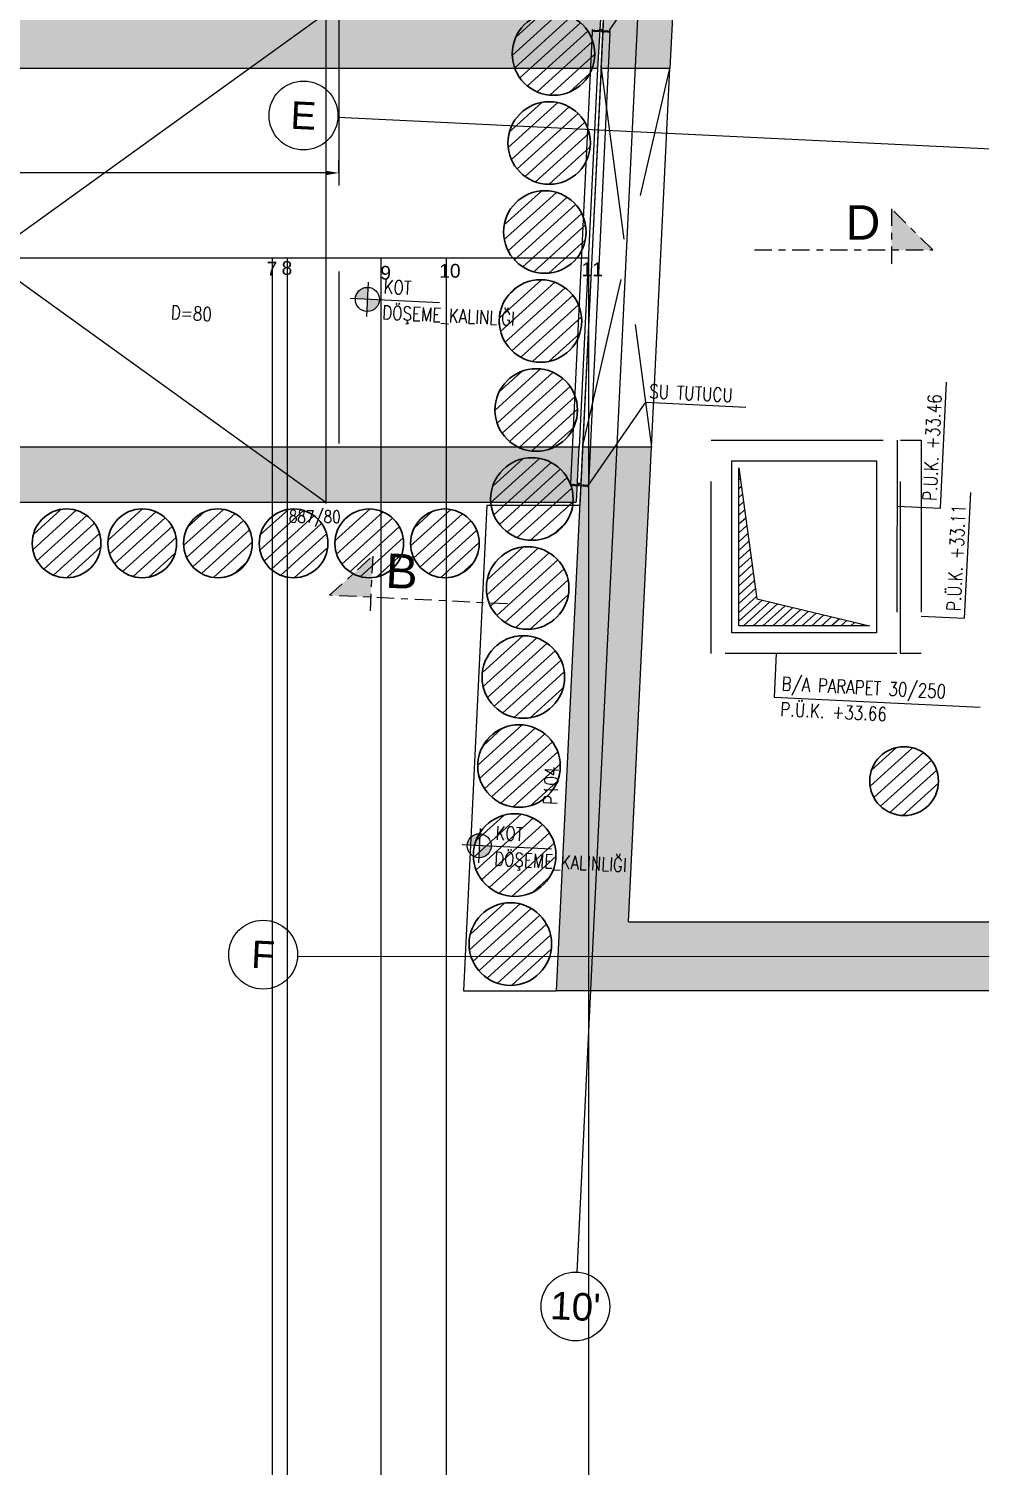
# Model space of a CAD drawing. Header units: millimetres. Extents: x 400392 to 401186, y 4543812 to 4544115.
# Drawn here: x 400733.02 to 400746.85, y 4543838.67 to 4543859.56 of the extents above; entities that cross this region are included whole.
import ezdxf
from ezdxf.enums import TextEntityAlignment as Align

# ---------------------------------------------------------------- set-up
doc = ezdxf.new("R2010")
doc.units = ezdxf.units.MM
for name, pattern in [('AKS', [3, 2.5, -0.25, 0, -0.25]), ('CENTER', [2, 1.25, -0.25, 0.25, -0.25]), ('HIDDEN', [0.375, 0.25, -0.125]), ('UUC-ST-KAL-I05-101-U-000$0$ACAD_ISO05W100', [33, 24, -3, 0, -3, 0, -3])]:
    doc.linetypes.add(name, pattern=pattern)
for name, color, linetype in [('aks prota', 2, 'AKS'), ('boşluk prota', 2, 'Continuous'), ('boşluk taraması prota', 252, 'Continuous'), ('caks prota', 4, 'Continuous'), ('kesit tarama prota', 252, 'Continuous'), ('kiriş prota', 6, 'Continuous'), ('kolon tarama prota', 252, 'Continuous'), ('lperde prota', 4, 'Continuous'), ('merdiven prota', 2, 'Continuous'), ('not prota', 2, 'Continuous'), ('not yazısı prota', 6, 'Continuous'), ('not çizgisi prota', 4, 'Continuous'), ('perde prota', 1, 'Continuous'), ('skesit prota', 7, 'Continuous'), ('st-s_level (kot)', 6, 'Continuous'), ('st-s_levelmark (kot işareti)', 4, 'Continuous'), ('taks prota', 7, 'Continuous'), ('tkesit prota', 7, 'Continuous'), ('tnot prota', 4, 'Continuous'), ('tperde prota', 6, 'Continuous'), ('UUC-ST-KAL-I05-101-U-000$0$st_s_su tutucu', 2, 'Continuous')]:
    doc.layers.add(name, color=color, linetype=linetype)
for name, color, linetype, lineweight in [('PRT-Geo-Pile_100', 101, 'Continuous', 30), ('PRT-Geo-Pile_120', 101, 'Continuous', 30), ('PRT-Geo-Pile_No.', 151, 'Continuous', 25)]:
    doc.layers.add(name, color=color, linetype=linetype, lineweight=lineweight)
doc.styles.add('Arial', font='Arial.ttf')
doc.styles.add('OLCU', font='romanstw.shx')
doc.styles.add('prt-kd-kot', font='Arial.ttf')
doc.styles.add('TAKS', font='Arial Unicode.ttf')
doc.styles.add('tkolon', font='romanstw.shx')
doc.styles.add('TNOT', font='romanstw.shx', dxfattribs={"width": 0.8, "height": 250})
doc.styles.add('TSIMPLEX', font='romanstw.shx')
pattern_1 = [(42.2243, (399160.65001, 4543778.3486), (-0.106685511, 0.117557493), [])]

# ---------------------------------------------------------------- blocks, each defined once
blk = doc.blocks.new('*U95')
at = {"layer": 'PRT-Geo-Pile_100'}
blk.add_circle((0, 0), 0.5, dxfattribs=at)
at = {"layer": 'PRT-Geo-Pile_No.', "style": 'prt-kd-kot'}
blk.add_attdef('Kazık_No:', text='', height=0.25, rotation=90, dxfattribs=at).set_placement((-0.219, -0.769), align=Align.MIDDLE_LEFT)
blk = doc.blocks.new('*U92')
at = {"layer": 'PRT-Geo-Pile_120'}
blk.add_circle((0, 0), 0.6, dxfattribs=at)
at = {"layer": 'PRT-Geo-Pile_No.', "style": 'prt-kd-kot'}
blk.add_attdef('Kazık_No:', text='', height=0.25, rotation=90, dxfattribs=at).set_placement((-0.219, -0.769), align=Align.MIDDLE_LEFT)
blk = doc.blocks.new('*U96')
at = {"layer": 'PRT-Geo-Pile_100'}
blk.add_circle((0, 0), 0.5, dxfattribs=at)
at = {"layer": 'PRT-Geo-Pile_No.', "style": 'prt-kd-kot'}
blk.add_attdef('Kazık_No:', text='', height=0.25, rotation=90, dxfattribs=at).set_placement((-0.219, -0.769), align=Align.MIDDLE_LEFT)

msp = doc.modelspace()

# ---------------------------------------------------------------- hatches: boundary and pattern name
at = {"layer": 'kesit tarama prota'}
h = msp.add_hatch(color=256, dxfattribs=at)
h.dxf.hatch_style = 1
h.paths.add_polyline_path([(400745.55754, 4543856.94931), (400746.15752, 4543856.34929), (400745.55752, 4543856.34931)])
h = msp.add_hatch(color=256, dxfattribs=at)
h.dxf.hatch_style = 1
h.paths.add_polyline_path([(400738.01767, 4543851.90153), (400737.38931, 4543851.33129), (400737.98861, 4543851.30223)])
at = {"layer": 'kolon tarama prota'}
h = msp.add_hatch(color=256, dxfattribs=at)
h.dxf.hatch_style = 1
h.paths.add_polyline_path([(400742.71051, 4543866.68739), (400741.71143, 4543866.73582), (400741.3358, 4543858.98487), (400742.33707, 4543858.98479)], flags=17)
h = msp.add_hatch(color=256, dxfattribs=at)
h.dxf.hatch_style = 1
h.paths.add_polyline_path([(400742.07042, 4543853.48505), (400741.06905, 4543853.48509), (400740.68586, 4543845.58352), (400766.95565, 4543845.58252), (400767.91964, 4543865.46517), (400766.92082, 4543865.5136), (400766.00298, 4543846.58255), (400741.73582, 4543846.58348)])
h = msp.add_hatch(color=256, dxfattribs=at)
h.dxf.hatch_style = 1
h.paths.add_polyline_path([(400741.33419, 4543859.78487), (400732.10691, 4543859.78561), (400732.1054, 4543859.48586), (400721.45385, 4543859.48674), (400721.45383, 4543858.98645), (400741.28572, 4543858.98488)])
at = {"layer": 'kolon tarama prota', "transparency": 33554687}
h = msp.add_hatch(dxfattribs=at)
h.set_pattern_fill('ANSI31', color=256, scale=0.05, angle=-2.7757)
h.set_pattern_definition(pattern_1)
edge = h.paths.add_edge_path()
edge.add_arc((400740.6452, 4543859.19809), 0.6, -2.7757, 357.2243)
h = msp.add_hatch(dxfattribs=at)
h.set_pattern_fill('ANSI31', color=256, scale=0.05, angle=-2.7757)
h.set_pattern_definition(pattern_1)
edge = h.paths.add_edge_path()
edge.add_arc((400740.58249, 4543857.90445), 0.6, -2.7757, 357.2243)
h = msp.add_hatch(dxfattribs=at)
h.set_pattern_fill('ANSI31', color=256, scale=0.05, angle=-2.7757)
h.set_pattern_definition(pattern_1)
edge = h.paths.add_edge_path()
edge.add_arc((400740.51978, 4543856.61081), 0.6, -2.7757, 357.2243)
h = msp.add_hatch(dxfattribs=at)
h.set_pattern_fill('ANSI31', color=256, scale=0.05, angle=-2.7757)
h.set_pattern_definition(pattern_1)
edge = h.paths.add_edge_path()
edge.add_arc((400740.45707, 4543855.31717), 0.6, -2.7757, 357.2243)
h = msp.add_hatch(dxfattribs=at)
h.set_pattern_fill('ANSI31', color=256, scale=0.05, angle=-2.7757)
h.set_pattern_definition(pattern_1)
edge = h.paths.add_edge_path()
edge.add_arc((400740.39435, 4543854.02353), 0.6, -2.7757, 357.2243)
at = {"layer": 'kolon tarama prota'}
h = msp.add_hatch(color=256, dxfattribs=at)
h.dxf.hatch_style = 1
h.paths.add_polyline_path([(400741.01898, 4543853.48509), (400721.45363, 4543853.48585), (400721.45361, 4543852.98585), (400732.10667, 4543852.98544), (400732.10665, 4543852.68544), (400740.98019, 4543852.6851)])
at = {"layer": 'kolon tarama prota', "transparency": 33554687}
h = msp.add_hatch(dxfattribs=at)
h.set_pattern_fill('ANSI31', color=256, scale=0.05, angle=-2.7757)
h.set_pattern_definition(pattern_1)
edge = h.paths.add_edge_path()
edge.add_arc((400740.33164, 4543852.72989), 0.6, -2.7757, 357.2243)
h = msp.add_hatch(dxfattribs=at)
h.set_pattern_fill('ANSI31', color=256, scale=0.05, angle=-2.7757)
h.set_pattern_definition(pattern_1)
edge = h.paths.add_edge_path()
edge.add_arc((400733.56656, 4543852.08538), 0.5, -2.7757, 357.2243)
h = msp.add_hatch(dxfattribs=at)
h.set_pattern_fill('ANSI31', color=256, scale=0.05, angle=-2.7757)
h.set_pattern_definition(pattern_1)
edge = h.paths.add_edge_path()
edge.add_arc((400734.66656, 4543852.08534), 0.5, -2.7757, 357.2243)
h = msp.add_hatch(dxfattribs=at)
h.set_pattern_fill('ANSI31', color=256, scale=0.05, angle=-2.7757)
h.set_pattern_definition(pattern_1)
edge = h.paths.add_edge_path()
edge.add_arc((400735.76656, 4543852.0853), 0.5, -2.7757, 357.2243)
h = msp.add_hatch(dxfattribs=at)
h.set_pattern_fill('ANSI31', color=256, scale=0.05, angle=-2.7757)
h.set_pattern_definition(pattern_1)
edge = h.paths.add_edge_path()
edge.add_arc((400736.86656, 4543852.08525), 0.5, -2.7757, 357.2243)
h = msp.add_hatch(dxfattribs=at)
h.set_pattern_fill('ANSI31', color=256, scale=0.05, angle=-2.7757)
h.set_pattern_definition(pattern_1)
edge = h.paths.add_edge_path()
edge.add_arc((400737.96656, 4543852.08521), 0.5, -2.7757, 357.2243)
h = msp.add_hatch(dxfattribs=at)
h.set_pattern_fill('ANSI31', color=256, scale=0.05, angle=-2.7757)
h.set_pattern_definition(pattern_1)
edge = h.paths.add_edge_path()
edge.add_arc((400739.06656, 4543852.08517), 0.5, -2.7757, 357.2243)
h = msp.add_hatch(dxfattribs=at)
h.set_pattern_fill('ANSI31', color=256, scale=0.05, angle=-2.7757)
h.set_pattern_definition(pattern_1)
edge = h.paths.add_edge_path()
edge.add_arc((400740.26893, 4543851.43625), 0.6, -2.7757, 357.2243)
h = msp.add_hatch(dxfattribs=at)
h.set_pattern_fill('ANSI31', color=256, scale=0.05, angle=-2.7757)
h.set_pattern_definition(pattern_1)
edge = h.paths.add_edge_path()
edge.add_arc((400740.20622, 4543850.14261), 0.6, -2.7757, 357.2243)
h = msp.add_hatch(dxfattribs=at)
h.set_pattern_fill('ANSI31', color=256, scale=0.05, angle=-2.7757)
h.set_pattern_definition(pattern_1)
edge = h.paths.add_edge_path()
edge.add_arc((400740.1435, 4543848.84897), 0.6, -2.7757, 357.2243)
h = msp.add_hatch(dxfattribs=at)
h.set_pattern_fill('ANSI31', color=256, scale=0.05, angle=-2.7757)
h.set_pattern_definition([(42.2243, (399165.93509, 4543771.66113), (-0.106685511, 0.117557493), [])])
edge = h.paths.add_edge_path()
edge.add_arc((400745.74214, 4543848.62971), 0.5, -2.7757, 357.2243)
h = msp.add_hatch(dxfattribs=at)
h.set_pattern_fill('ANSI31', color=256, scale=0.05, angle=-2.7757)
h.set_pattern_definition(pattern_1)
edge = h.paths.add_edge_path()
edge.add_arc((400740.08079, 4543847.55533), 0.6, -2.7757, 357.2243)
h = msp.add_hatch(dxfattribs=at)
h.set_pattern_fill('ANSI31', color=256, scale=0.05, angle=-2.7757)
h.set_pattern_definition(pattern_1)
edge = h.paths.add_edge_path()
edge.add_arc((400740.01808, 4543846.26169), 0.6, -2.7757, 357.2243)
at = {"layer": 'st-s_levelmark (kot işareti)'}
h = msp.add_hatch(color=256, dxfattribs=at)
h.paths.add_polyline_path([(400737.94794, 4543855.8056, 0.41421356), (400737.76467, 4543855.63928), (400737.93946, 4543855.63081)])
h.paths.add_polyline_path([(400738.11426, 4543855.62233), (400737.93946, 4543855.63081), (400737.93099, 4543855.45601, 0.41421356)])
h = msp.add_hatch(color=256, dxfattribs=at)
h.paths.add_polyline_path([(400739.57376, 4543847.86502, 0.41421356), (400739.39049, 4543847.6987), (400739.56528, 4543847.69023)])
h.paths.add_polyline_path([(400739.74008, 4543847.68175), (400739.56528, 4543847.69023), (400739.55681, 4543847.51543, 0.41421356)])

# ---------------------------------------------------------------- linework, layer by layer
for p, q in [((400737.34631, 4543857.46882), (400729.7658, 4543857.4691)), ((400737.52631, 4543857.47901), (400737.52631, 4543857.64882)), ((400720.95373, 4543856.23631), (400741.15803, 4543856.23631)), ((400720.95385, 4543856.23631), (400741.15803, 4543856.23631)), ((400736.56176, 4543831.74578), (400736.56176, 4543856.23631)), ((400736.77889, 4543832.54578), (400736.77889, 4543856.23631)), ((400738.13883, 4543824.72335), (400738.13883, 4543856.23631)), ((400739.08927, 4543825.2674), (400739.08927, 4543856.23631)), ((400741.15803, 4543823.19578), (400741.15803, 4543856.23631))]:
    msp.add_line(p, q)
msp.add_solid([(400737.34631, 4543857.49882), (400737.34631, 4543857.43882), (400737.52631, 4543857.46882)])
at = {"layer": 'aks prota', "ltscale": 10}
for p, q in [((400740.98818, 4543841.49325), (400742.4512, 4543871.6692)), ((400737.51016, 4543858.27935), (400771.315, 4543856.64039)), ((400736.92372, 4543846.08367), (400770.80796, 4543846.08237))]:
    msp.add_line(p, q, dxfattribs=at)
at = {"layer": 'boşluk prota', "ltscale": 0.05}
for p, q in [((400743.33864, 4543850.885), (400743.33873, 4543853.185)), ((400743.33873, 4543853.185), (400743.60115, 4543851.27872)), ((400743.60115, 4543851.27872), (400745.23864, 4543850.88493)), ((400745.23864, 4543850.88493), (400743.33864, 4543850.885))]:
    msp.add_line(p, q, dxfattribs=at)
at = {"layer": 'boşluk taraması prota', "linetype": 'Continuous', "ltscale": 2}
for p, q in [((400743.33873, 4543853.13892), (400743.34437, 4543853.14404)), ((400743.33872, 4543853.01029), (400743.36011, 4543853.02969)), ((400743.33872, 4543852.88165), (400743.37585, 4543852.91535)), ((400743.33871, 4543852.75302), (400743.39159, 4543852.80101)), ((400743.33871, 4543852.62439), (400743.40733, 4543852.68667)), ((400743.3387, 4543852.49576), (400743.42307, 4543852.57233)), ((400743.3387, 4543852.36713), (400743.43881, 4543852.45799)), ((400743.33869, 4543852.2385), (400743.45455, 4543852.34365)), ((400743.33869, 4543852.10987), (400743.4703, 4543852.22931)), ((400743.33868, 4543851.98124), (400743.48604, 4543852.11497)), ((400743.33868, 4543851.85261), (400743.50178, 4543852.00062)), ((400743.33868, 4543851.72398), (400743.51752, 4543851.88628)), ((400743.33867, 4543851.59535), (400743.53326, 4543851.77194)), ((400743.33867, 4543851.46672), (400743.549, 4543851.6576)), ((400743.33866, 4543851.33809), (400743.56474, 4543851.54326)), ((400743.33866, 4543851.20946), (400743.58048, 4543851.42892)), ((400743.33865, 4543851.08083), (400743.59622, 4543851.31458)), ((400743.33865, 4543850.9522), (400743.67806, 4543851.26023)), ((400743.40633, 4543850.885), (400743.79011, 4543851.23328)), ((400743.54806, 4543850.885), (400743.90215, 4543851.20634)), ((400743.68979, 4543850.88499), (400744.01419, 4543851.17939)), ((400743.83152, 4543850.88499), (400744.12624, 4543851.15245)), ((400743.97325, 4543850.88498), (400744.23828, 4543851.1255)), ((400744.11497, 4543850.88497), (400744.35032, 4543851.09856)), ((400744.2567, 4543850.88497), (400744.46237, 4543851.07161)), ((400744.39843, 4543850.88496), (400744.57441, 4543851.04467)), ((400744.54016, 4543850.88496), (400744.68645, 4543851.01773)), ((400744.68188, 4543850.88495), (400744.7985, 4543850.99078)), ((400744.82361, 4543850.88495), (400744.91054, 4543850.96384)), ((400744.96534, 4543850.88494), (400745.02258, 4543850.93689)), ((400745.10707, 4543850.88494), (400745.13463, 4543850.90995))]:
    msp.add_line(p, q, dxfattribs=at)
at = {"layer": 'caks prota', "ltscale": 0.05}
for centre in [(400737.01074, 4543858.30357), (400736.4243, 4543846.10788), (400740.96401, 4543840.99471)]:
    msp.add_circle(centre, 0.5, dxfattribs=at)
at = {"layer": 'kiriş prota'}
for p, q in [((400737.33786, 4543859.78519), (400737.33758, 4543852.66613)), ((400741.37699, 4543859.83487), (400741.02783, 4543852.63504)), ((400741.28572, 4543858.98488), (400741.01899, 4543853.48509)), ((400741.33577, 4543858.98487), (400741.06905, 4543853.48509)), ((400742.07021, 4543853.48505), (400742.33693, 4543858.98479)), ((400743.23864, 4543850.78501), (400743.23874, 4543853.28501)), ((400743.23874, 4543853.28501), (400745.33874, 4543853.28493)), ((400745.33874, 4543853.28493), (400745.33864, 4543850.78493)), ((400739.67646, 4543852.63515), (400739.33458, 4543845.58358)), ((400741.02783, 4543852.63504), (400739.67646, 4543852.63515)), ((400745.33864, 4543850.78493), (400743.23864, 4543850.78501)), ((400739.33458, 4543845.58358), (400740.68614, 4543845.58352))]:
    msp.add_line(p, q, dxfattribs=at)
at = {"layer": 'kiriş prota', "linetype": 'HIDDEN', "ltscale": 10}
for p, q in [((400737.5264, 4543859.78521), (400737.52612, 4543852.68523)), ((400742.93863, 4543850.48502), (400742.93875, 4543853.58502)), ((400742.93875, 4543853.58502), (400745.63875, 4543853.58492)), ((400745.63875, 4543853.58492), (400745.63863, 4543850.48492)), ((400745.68863, 4543850.48491), (400745.68875, 4543853.58491)), ((400745.68875, 4543853.58491), (400745.98875, 4543853.5849)), ((400745.98875, 4543853.5849), (400745.98863, 4543850.4849)), ((400745.63863, 4543850.48492), (400742.93863, 4543850.48502)), ((400745.98863, 4543850.4849), (400745.68863, 4543850.48491))]:
    msp.add_line(p, q, dxfattribs=at)
at = {"layer": 'merdiven prota', "color": 4}
for p, q in [((400737.33786, 4543859.78522), (400732.40646, 4543856.23573)), ((400732.40646, 4543856.23573), (400737.33759, 4543852.68524))]:
    msp.add_line(p, q, dxfattribs=at)
at = {"layer": 'merdiven prota', "linetype": 'HIDDEN', "ltscale": 10}
for p, q in [((400741.06905, 4543853.48509), (400742.33693, 4543858.98479)), ((400741.33577, 4543858.98487), (400742.07021, 4543853.48505)), ((400742.33693, 4543858.98479), (400741.33577, 4543858.98487)), ((400742.07021, 4543853.48505), (400741.06905, 4543853.48509))]:
    msp.add_line(p, q, dxfattribs=at)
at = {"layer": 'not prota', "ltscale": 0.1}
for p, q in [((400746.27132, 4543852.59601), (400746.36005, 4543854.42603)), ((400746.62126, 4543850.9961), (400746.70999, 4543852.82611)), ((400745.63871, 4543852.62669), (400746.27132, 4543852.59601)), ((400745.98865, 4543851.02677), (400746.62126, 4543850.9961)), ((400743.88205, 4543850.48498), (400743.85138, 4543849.85237)), ((400743.85138, 4543849.85237), (400746.84786, 4543849.70709))]:
    msp.add_line(p, q, dxfattribs=at)
at = {"layer": 'not çizgisi prota'}
for points in [[(400741.45936, 4543859.54197), (400742.2917, 4543860.74561), (400743.74621, 4543860.6751)], [(400741.15366, 4543852.93346), (400741.98599, 4543854.13711), (400743.4405, 4543854.06659)]]:
    msp.add_lwpolyline(points, dxfattribs=at)
at = {"layer": 'perde prota'}
for p, q in [((400741.3358, 4543858.98487), (400741.71143, 4543866.73582)), ((400742.71051, 4543866.68739), (400742.33707, 4543858.98479)), ((400741.33419, 4543859.78487), (400741.28572, 4543858.98488)), ((400741.28572, 4543858.98488), (400721.45383, 4543858.98645)), ((400742.33707, 4543858.98479), (400741.3358, 4543858.98487)), ((400741.01898, 4543853.48509), (400721.45362, 4543853.48585)), ((400741.06905, 4543853.48509), (400740.68586, 4543845.58352)), ((400740.98019, 4543852.68504), (400741.01898, 4543853.48509)), ((400742.07042, 4543853.48505), (400741.06905, 4543853.48509)), ((400741.73582, 4543846.58348), (400742.07042, 4543853.48505)), ((400732.10665, 4543852.68544), (400740.97051, 4543852.6851)), ((400741.73582, 4543846.58348), (400766.00298, 4543846.58255)), ((400766.95565, 4543845.58252), (400740.68586, 4543845.58352))]:
    msp.add_line(p, q, dxfattribs=at)
at = {"layer": 'skesit prota', "linetype": 'CENTER', "ltscale": 0.2}
for p, q in [((400745.55754, 4543856.94931), (400745.55751, 4543856.04931)), ((400746.15752, 4543856.34929), (400745.55754, 4543856.94931)), ((400743.56698, 4543856.34939), (400746.15752, 4543856.34929)), ((400737.38931, 4543851.33129), (400738.01767, 4543851.90153)), ((400738.01767, 4543851.90153), (400737.97408, 4543851.00258)), ((400739.97682, 4543851.20584), (400737.38931, 4543851.33129))]:
    msp.add_line(p, q, dxfattribs=at)
at = {"layer": 'st-s_levelmark (kot işareti)'}
for p, q in [((400737.95157, 4543855.88051), (400737.92735, 4543855.3811)), ((400738.98823, 4543855.57996), (400737.68975, 4543855.64291)), ((400739.57739, 4543847.93993), (400739.55317, 4543847.44052)), ((400740.61405, 4543847.63938), (400739.31557, 4543847.70233))]:
    msp.add_line(p, q, dxfattribs=at)
for centre in [(400737.93946, 4543855.63081), (400739.56528, 4543847.69023)]:
    msp.add_circle(centre, 0.175, dxfattribs=at)
at = {"layer": 'UUC-ST-KAL-I05-101-U-000$0$st_s_su tutucu', "linetype": 'UUC-ST-KAL-I05-101-U-000$0$ACAD_ISO05W100', "ltscale": 0.05}
for p, q in [((400741.20795, 4543859.55076), (400741.20644, 4543859.51959)), ((400741.21314, 4543859.5505), (400741.20795, 4543859.55076)), ((400741.21163, 4543859.51934), (400741.22092, 4543859.53191)), ((400741.22117, 4543859.5371), (400741.21314, 4543859.5505)), ((400741.22092, 4543859.53191), (400741.24158, 4543859.5309)), ((400741.24183, 4543859.5361), (400741.22117, 4543859.5371)), ((400741.24211, 4543859.54194), (400741.24183, 4543859.5361)), ((400741.24622, 4543859.54174), (400741.24211, 4543859.54194)), ((400741.24594, 4543859.5359), (400741.24622, 4543859.54174)), ((400741.27861, 4543859.53431), (400741.24594, 4543859.5359)), ((400741.2789, 4543859.54016), (400741.27861, 4543859.53431)), ((400741.28301, 4543859.53996), (400741.2789, 4543859.54016)), ((400741.28273, 4543859.53412), (400741.28301, 4543859.53996)), ((400741.32051, 4543859.53228), (400741.28273, 4543859.53412)), ((400741.31176, 4543859.55498), (400741.32214, 4543859.53481)), ((400741.36335, 4543859.55508), (400741.31339, 4543859.5575)), ((400741.32988, 4543859.52923), (400741.31905, 4543859.55028)), ((400741.32067, 4543859.55281), (400741.35564, 4543859.55111)), ((400741.35702, 4543859.54844), (400741.3442, 4543859.52853)), ((400741.35245, 4543859.53334), (400741.36472, 4543859.55241)), ((400741.39189, 4543859.53468), (400741.3916, 4543859.52884)), ((400741.396, 4543859.53448), (400741.39189, 4543859.53468)), ((400741.39572, 4543859.52864), (400741.396, 4543859.53448)), ((400741.42867, 4543859.5329), (400741.42839, 4543859.52705)), ((400741.43279, 4543859.5327), (400741.42867, 4543859.5329)), ((400741.4325, 4543859.52685), (400741.43279, 4543859.5327)), ((400741.46245, 4543859.53842), (400741.45316, 4543859.52585)), ((400741.46764, 4543859.53817), (400741.46245, 4543859.53842)), ((400741.46613, 4543859.507), (400741.46764, 4543859.53817)), ((400741.20644, 4543859.51959), (400741.21163, 4543859.51934)), ((400741.24158, 4543859.5309), (400741.24129, 4543859.52506)), ((400741.24129, 4543859.52506), (400741.24541, 4543859.52486)), ((400741.24541, 4543859.52486), (400741.24569, 4543859.5307)), ((400741.24569, 4543859.5307), (400741.27836, 4543859.52912)), ((400741.27836, 4543859.52912), (400741.27808, 4543859.52328)), ((400741.27808, 4543859.52328), (400741.28219, 4543859.52308)), ((400741.28219, 4543859.52308), (400741.28248, 4543859.52892)), ((400741.28248, 4543859.52892), (400741.32826, 4543859.5267)), ((400741.34557, 4543859.52586), (400741.39135, 4543859.52364)), ((400741.3916, 4543859.52884), (400741.35382, 4543859.53067)), ((400741.39135, 4543859.52364), (400741.39107, 4543859.5178)), ((400741.39107, 4543859.5178), (400741.39518, 4543859.5176)), ((400741.39518, 4543859.5176), (400741.39547, 4543859.52344)), ((400741.39547, 4543859.52344), (400741.42814, 4543859.52186)), ((400741.42839, 4543859.52705), (400741.39572, 4543859.52864)), ((400741.42814, 4543859.52186), (400741.42785, 4543859.51601)), ((400741.42785, 4543859.51601), (400741.43197, 4543859.51581)), ((400741.43197, 4543859.51581), (400741.43225, 4543859.52166)), ((400741.43225, 4543859.52166), (400741.45291, 4543859.52066)), ((400741.45316, 4543859.52585), (400741.4325, 4543859.52685)), ((400741.45291, 4543859.52066), (400741.46094, 4543859.50725)), ((400741.46094, 4543859.50725), (400741.46613, 4543859.507)), ((400740.89211, 4543852.95039), (400740.8906, 4543852.91922)), ((400740.8906, 4543852.91922), (400740.89579, 4543852.91897)), ((400740.8973, 4543852.95014), (400740.89211, 4543852.95039)), ((400740.89579, 4543852.91897), (400740.90508, 4543852.93154)), ((400740.90533, 4543852.93673), (400740.8973, 4543852.95014)), ((400740.90508, 4543852.93154), (400740.92574, 4543852.93054)), ((400740.92599, 4543852.93573), (400740.90533, 4543852.93673)), ((400740.92574, 4543852.93054), (400740.92545, 4543852.92469)), ((400740.92545, 4543852.92469), (400740.92957, 4543852.92449)), ((400740.92627, 4543852.94157), (400740.92599, 4543852.93573)), ((400740.93038, 4543852.94138), (400740.92627, 4543852.94157)), ((400740.92957, 4543852.92449), (400740.92985, 4543852.93034)), ((400740.92985, 4543852.93034), (400740.96252, 4543852.92875)), ((400740.9301, 4543852.93553), (400740.93038, 4543852.94138)), ((400740.96277, 4543852.93395), (400740.9301, 4543852.93553)), ((400740.96252, 4543852.92875), (400740.96224, 4543852.92291)), ((400740.96224, 4543852.92291), (400740.96635, 4543852.92271)), ((400740.96306, 4543852.93979), (400740.96277, 4543852.93395)), ((400740.96717, 4543852.93959), (400740.96306, 4543852.93979)), ((400740.96635, 4543852.92271), (400740.96664, 4543852.92855)), ((400740.96664, 4543852.92855), (400741.01242, 4543852.92633)), ((400740.96689, 4543852.93375), (400740.96717, 4543852.93959)), ((400741.00467, 4543852.93191), (400740.96689, 4543852.93375)), ((400740.99592, 4543852.95461), (400741.0063, 4543852.93444)), ((400741.04751, 4543852.95471), (400740.99755, 4543852.95713)), ((400741.01404, 4543852.92886), (400741.00321, 4543852.94992)), ((400741.00483, 4543852.95244), (400741.0398, 4543852.95075)), ((400741.04118, 4543852.94808), (400741.02836, 4543852.92816)), ((400741.02973, 4543852.92549), (400741.07551, 4543852.92327)), ((400741.0366, 4543852.93297), (400741.04888, 4543852.95204)), ((400741.07576, 4543852.92847), (400741.03798, 4543852.9303)), ((400741.07551, 4543852.92327), (400741.07523, 4543852.91743)), ((400741.07523, 4543852.91743), (400741.07934, 4543852.91723)), ((400741.07605, 4543852.93431), (400741.07576, 4543852.92847)), ((400741.08016, 4543852.93411), (400741.07605, 4543852.93431)), ((400741.07934, 4543852.91723), (400741.07963, 4543852.92307)), ((400741.07963, 4543852.92307), (400741.1123, 4543852.92149)), ((400741.07988, 4543852.92827), (400741.08016, 4543852.93411)), ((400741.11255, 4543852.92668), (400741.07988, 4543852.92827)), ((400741.1123, 4543852.92149), (400741.11201, 4543852.91565)), ((400741.11201, 4543852.91565), (400741.11613, 4543852.91545)), ((400741.11283, 4543852.93253), (400741.11255, 4543852.92668)), ((400741.11695, 4543852.93233), (400741.11283, 4543852.93253)), ((400741.11613, 4543852.91545), (400741.11641, 4543852.92129)), ((400741.11641, 4543852.92129), (400741.13707, 4543852.92029)), ((400741.11666, 4543852.92649), (400741.11695, 4543852.93233)), ((400741.13732, 4543852.92548), (400741.11666, 4543852.92649)), ((400741.13707, 4543852.92029), (400741.1451, 4543852.90689)), ((400741.14661, 4543852.93805), (400741.13732, 4543852.92548)), ((400741.1451, 4543852.90689), (400741.15029, 4543852.90663)), ((400741.1518, 4543852.9378), (400741.14661, 4543852.93805)), ((400741.15029, 4543852.90663), (400741.1518, 4543852.9378))]:
    msp.add_line(p, q, dxfattribs=at)
at = {"layer": 'UUC-ST-KAL-I05-101-U-000$0$st_s_su tutucu', "linetype": 'UUC-ST-KAL-I05-101-U-000$0$ACAD_ISO05W100'}
for p, q in [((400741.20644, 4543859.51959), (400740.89211, 4543852.95039)), ((400741.46613, 4543859.507), (400741.1518, 4543852.9378))]:
    msp.add_line(p, q, dxfattribs=at)
at = {"layer": 'UUC-ST-KAL-I05-101-U-000$0$st_s_su tutucu', "linetype": 'UUC-ST-KAL-I05-101-U-000$0$ACAD_ISO05W100', "ltscale": 0.05}
for centre, start, end in [((400741.3133, 4543859.55577), 87.224291, 207.224277), ((400741.32059, 4543859.55108), 87.224289, 207.224276), ((400741.3206, 4543859.53401), 267.224325, 27.224342), ((400741.3539, 4543859.5324), 147.224294, 267.224305), ((400741.35556, 4543859.54938), 327.224278, 87.224272), ((400741.36327, 4543859.55335), 327.224291, 87.224299), ((400741.32834, 4543859.52843), 267.224305, 27.224304), ((400741.34565, 4543859.52759), 147.224302, 267.224301), ((400740.99746, 4543852.9554), 87.224301, 207.224302), ((400741.00475, 4543852.95071), 87.224295, 207.224299), ((400741.00476, 4543852.93365), 267.224309, 27.224324), ((400741.0125, 4543852.92806), 267.224301, 27.224302), ((400741.02981, 4543852.92723), 147.224275, 267.224297), ((400741.03806, 4543852.93203), 147.224316, 267.224317), ((400741.03972, 4543852.94901), 327.224257, 87.224262), ((400741.04743, 4543852.95298), 327.224292, 87.224301)]:
    msp.add_arc(centre, 0.00173, start, end, dxfattribs=at)

# ---------------------------------------------------------------- block references
at = {"layer": 'kolon tarama prota', "transparency": 33554687}
for name, p, rotation in [('*U92', (400740.6452, 4543859.19809), 267.2255000308423), ('*U92', (400740.58249, 4543857.90445), 267.2255000308423), ('*U92', (400740.51978, 4543856.61081), 267.2255000308423), ('*U92', (400740.45707, 4543855.31717), 267.2255000308423), ('*U92', (400740.39435, 4543854.02353), 267.2255000308423), ('*U92', (400740.33164, 4543852.72989), 267.2255000308423), ('*U95', (400733.56656, 4543852.08538), 359.9978000308424), ('*U95', (400734.66656, 4543852.08534), 359.9978000308424), ('*U95', (400735.76656, 4543852.0853), 359.9978000308424), ('*U95', (400736.86656, 4543852.08525), 359.9978000308424), ('*U95', (400737.96656, 4543852.08521), 359.9978000308424), ('*U95', (400739.06656, 4543852.08517), 359.9978000308424), ('*U92', (400740.26893, 4543851.43625), 267.2255000308423), ('*U92', (400740.20622, 4543850.14261), 267.2255000308423), ('*U92', (400740.1435, 4543848.84897), 267.2255000308423), ('*U96', (400745.74215, 4543848.62971), 267.2255000308423), ('*U92', (400740.08079, 4543847.55533), 267.2255000308423), ('*U92', (400740.01808, 4543846.26169), 267.2255000308423)]:
    msp.add_blockref(name, p, dxfattribs=dict(at, rotation=rotation))

# ---------------------------------------------------------------- texts
at = {"color": 2, "style": 'Arial'}
for s, p in [('8', (400736.69257, 4543855.98734)), ('7', (400736.47352, 4543855.9782)), ('9', (400738.12724, 4543855.91829)), ('10', (400738.98385, 4543855.94683)), ('11', (400741.0526, 4543855.96762))]:
    msp.add_text(s, height=0.2, dxfattribs=at).set_placement(p)
at = {"layer": 'lperde prota', "style": 'tkolon', "width": 0.8}
msp.add_text('887/80', height=0.18, rotation=359.647235, dxfattribs=at).set_placement((400736.79788, 4543852.4766), align=Align.MIDDLE_LEFT)
at = {"layer": 'not yazısı prota', "ltscale": 0.05, "style": 'TSIMPLEX', "width": 0.8}
msp.add_text('SU TUTUCU', height=0.2, rotation=357.2243, dxfattribs=at).set_placement((400742.03356, 4543854.19611))
at = {"layer": 'st-s_level (kot)', "color": 6, "style": 'OLCU', "width": 0.8}
for tag, p, rotation in [('KOT', (400738.17063, 4543855.71751), 357.224299), ('DÖŞEME_KALINLIĞI', (400738.15252, 4543855.34385), 357.224299), ('D=80', (400735.07768, 4543855.34397), 357.2243), ('KOT', (400739.79645, 4543847.77694), 357.224299), ('DÖŞEME_KALINLIĞI', (400739.77833, 4543847.40327), 357.224299)]:
    msp.add_attdef(tag, p, '', height=0.2, rotation=rotation, dxfattribs=at)
at = {"layer": 'taks prota', "style": 'TAKS'}
for s, p in [('E', (400737.01074, 4543858.30357)), ('F', (400736.4243, 4543846.10788)), ("10'", (400740.96401, 4543840.99471))]:
    msp.add_text(s, height=0.4, rotation=357.2243, dxfattribs=at).set_placement(p, align=Align.MIDDLE_CENTER)
at = {"layer": 'tkesit prota', "style": 'Arial'}
for s, rotation, p in [('D', 359.997798, (400744.89163, 4543856.49934)), ('B', 357.2243, (400738.19564, 4543851.44237))]:
    msp.add_text(s, height=0.5, rotation=rotation, dxfattribs=at).set_placement(p)
at = {"layer": 'tnot prota', "style": 'TNOT', "width": 0.8}
for s, rotation, p in [('P.Ü.K. +33.46', 87.2243, (400746.11273, 4543852.70382)), ('P.Ü.K. +33.11', 87.2243, (400746.46267, 4543851.10391)), ('B/A PARAPET 30/250', 357.2243, (400743.96095, 4543850.04729)), ('P.Ü.K. +33.66', 357.2243, (400743.94296, 4543849.6763))]:
    msp.add_text(s, height=0.2, rotation=rotation, dxfattribs=at).set_placement(p, align=Align.MIDDLE_LEFT)
at = {"layer": 'tperde prota', "style": 'tkolon', "width": 0.8}
msp.add_text('P104', height=0.2, rotation=87.693591, dxfattribs=at).set_placement((400740.59876, 4543848.28591), align=Align.MIDDLE_LEFT)

doc.saveas('drawing.dxf')
